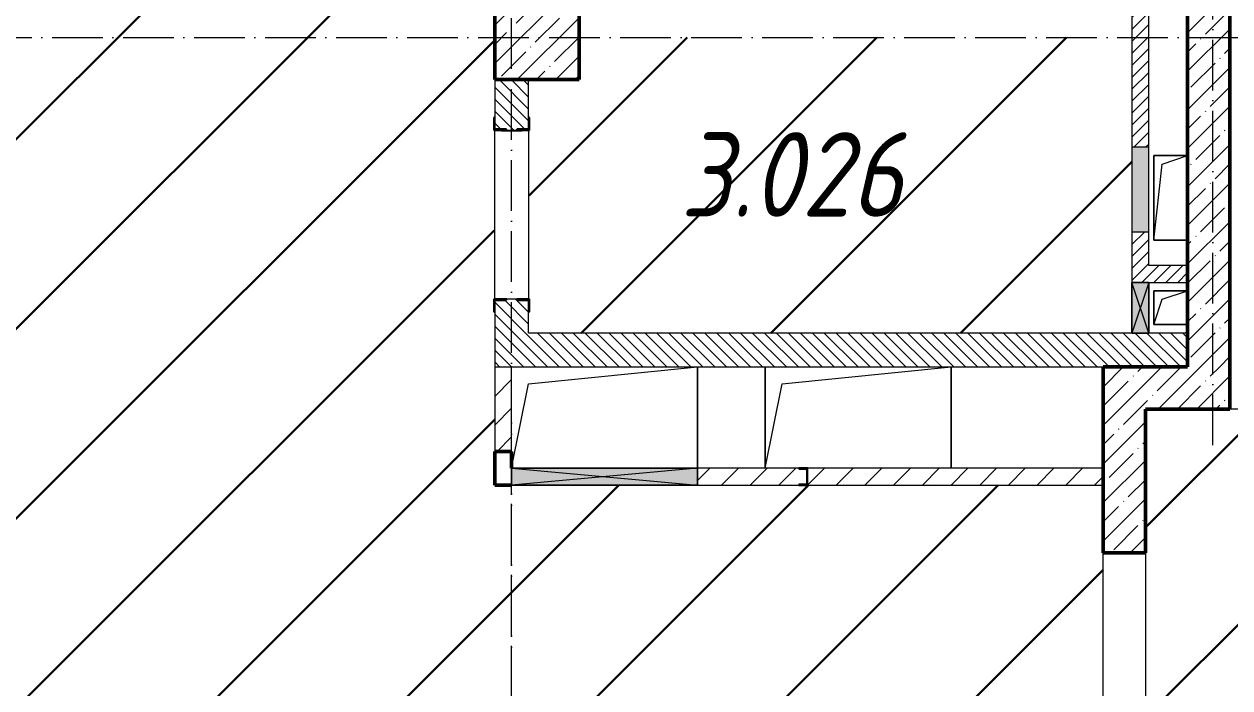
# Model space of a CAD drawing. Header units: millimetres. Extents: x -17017 to 628417, y -109036 to 199237.
# Drawn here: x 613976 to 621110, y -42435 to -38506 of the extents above; entities that cross this region are included whole.
import ezdxf

# ---------------------------------------------------------------- set-up
doc = ezdxf.new("R2010")
doc.units = ezdxf.units.MM
doc.linetypes.add('50_200_ШТРИХ_1Т_ш5_п1_п1_', pattern=[700, 500, -100, 0, -100])
for name, color, linetype, lineweight in [('A-DETL-GENF-OTLN', 7, 'Continuous', 9), ('A-FLOR-____-OTLN', 7, 'Continuous', 9), ('A-GENM-____-MCUT', 7, 'Continuous', 25), ('A-GENM-____-OTLN', 7, 'Continuous', 9), ('A-GENM-____-OTLN-1', 7, 'Continuous', 25), ('A-GLAZ-____-OTLN', 7, 'Continuous', 9), ('A-WALL-____-MCUT', 7, 'Continuous', 13), ('A-WALL-____-MCUT-2', 7, 'Continuous', 50), ('A-WALL-____-OTLN', 7, 'Continuous', 9), ('A-WALL-____-PATT-1', 7, 'Continuous', 9), ('A-WALL-FNSH-MCUT-1', 7, 'Continuous', 9), ('I-WALL-____-OTLN', 7, 'Continuous', 9), ('S-COLS-____-MCUT', 7, 'Continuous', 50), ('S-COLS-____-OTLN', 7, 'Continuous', 9), ('S-GRID-____-OTLN-1', 7, '50_200_ШТРИХ_1Т_ш5_п1_п1_', 9), ('Марки помещений', 7, 'Continuous', 9), ('стяжа', 7, 'Continuous', 30)]:
    doc.layers.add(name, color=color, linetype=linetype, lineweight=lineweight)
doc.styles.add('ISOCPEUR_I_2', font='isocpeui.ttf', dxfattribs={"width": 0.85, "height": 2.3})
pattern_1 = [(45, (239739.3, -3652.16), (-561.266, 561.266), [])]
pattern_2 = [(45, (523510.01, -90515.61), (-84.85281, 84.85281), [])]
pattern_3 = [(45, (523510, -90515.61), (-114.04925, 114.04925), []), (45, (523624.06, -90515.61), (-114.04925, 114.04925), [201.612, -40.322, 3.353, -36.97])]
pattern_4 = [(45, (523510.01, -90515.614), (-35.35534, 35.35534), [])]
pattern_5 = [(135, (523510.01, -90515.614), (-35.35534, -35.35534), [])]

# ---------------------------------------------------------------- blocks, each defined once
blk = doc.blocks.new('BSC_Колонна _Прямоугольная - 500х500-V146-АР1_План отверстий 3 этажа в осях 1-64_Ю-ЯЯ')
at = {"layer": 'S-COLS-____-OTLN'}
h = blk.add_hatch(dxfattribs=at)
h.set_pattern_fill('FP_151', color=256, style=0, pattern_type=2)
h.set_pattern_definition([(45, (-93500, -51931.04), (-114.04925, 114.04925), []), (45, (-93385.95, -51931.04), (-114.04925, 114.04925), [201.613, -40.323, 3.353, -36.97])])
h.paths.add_polyline_path([(-250, -250), (250, -250), (250, 250), (-250, 250)], flags=0)
at = {"layer": 'S-COLS-____-MCUT'}
for p, q in [((250, 250), (-250, 250)), ((-250, 250), (-250, -250)), ((250, -250), (250, 250)), ((-250, -250), (250, -250))]:
    blk.add_line(p, q, dxfattribs=at)
blk = doc.blocks.new('154_Стойка_СКБ_Уголок - СМ-2180_200-28268025-АР1_План отверстий 3 этажа в осях 1-64_Ю-ЯЯ')
at = {"layer": 'A-GENM-____-MCUT'}
for p, q in [((125, 156), (125, 81)), ((200, 156), (125, 156)), ((131, 81), (131, 150)), ((131, 150), (200, 150)), ((200, 150), (200, 156)), ((125, 81), (131, 81)), ((131, 19), (125, 19)), ((125, 19), (125, -56)), ((131, -50), (131, 19)), ((125, -56), (200, -56)), ((200, -50), (131, -50)), ((200, -56), (200, -50))]:
    blk.add_line(p, q, dxfattribs=at)
blk = doc.blocks.new('Стойка_Влож_Полоса боковая - Полоса-28213942-АР1_План отверстий 3 этажа в осях 1-64_Ю-ЯЯ')
at = {"layer": 'A-GENM-____-OTLN'}
for p, q in [((-5, 60), (0, 60)), ((-5, -60), (-5, 60)), ((0, -60), (-5, -60))]:
    blk.add_line(p, q, dxfattribs=at)
blk = doc.blocks.new('154_Фахверк_СКБ_Швеллер - Тип_100_3960-28515445-АР1_План отверстий 3 этажа в осях 1-64_Ю-ЯЯ')
at = {"layer": 'A-GENM-____-MCUT'}
for p, q in [((175, 50), (125, 50)), ((125, 50), (125, -50)), ((128, 47), (175, 47)), ((128, -47), (128, 47)), ((175, 47), (175, 50)), ((125, -50), (175, -50)), ((175, -47), (128, -47)), ((175, -50), (175, -47))]:
    blk.add_line(p, q, dxfattribs=at)
blk = doc.blocks.new('AR_Отверстие Ниша - Лючок-32405250-АР1_План отверстий 3 этажа в осях 1-64_Ю-ЯЯ')
at = {"layer": 'A-GLAZ-____-OTLN'}
blk.add_hatch(color=256, dxfattribs=at).paths.add_polyline_path([(250, -50), (250, 50), (-250, 50), (-250, -50)], flags=0)
for p, q in [((250, 50), (-250, 50)), ((-250, 50), (-250, -50)), ((250, -50), (250, 50)), ((-250, -50), (250, -50))]:
    blk.add_line(p, q, dxfattribs=at)
blk = doc.blocks.new('AR_Отверстие прямоугольное _в плите_ - AR_Отверстие прямоугольное _в плите_-30229458-АР1_План отверстий 3 этажа в осях 1-64_Ю-ЯЯ')
at = {"layer": 'A-GENM-____-OTLN'}
for p, q in [((100, 250), (-100, 250)), ((-100, 250), (-100, -250)), ((-50, 200), (100, 250)), ((-100, -250), (-50, 200)), ((-100, -250), (100, -250))]:
    blk.add_line(p, q, dxfattribs=at)
blk = doc.blocks.new('AR_Отверстие прямоугольное _в плите_ - AR_Отверстие прямоугольное _в плите_-V194-АР1_План отверстий 3 этажа в осях 1-64_Ю-ЯЯ')
at = {"layer": 'A-GENM-____-OTLN'}
for p, q in [((100, 100), (-100, 100)), ((-100, 100), (-100, -100)), ((-50, 50), (100, 100)), ((-100, -100), (-50, 50)), ((-100, -100), (100, -100))]:
    blk.add_line(p, q, dxfattribs=at)
blk = doc.blocks.new('AR_Отверстие прямоугольное _в плите_ - AR_Отверстие прямоугольное _в плите_-30552682-АР1_План отверстий 3 этажа в осях 1-64_Ю-ЯЯ')
at = {"layer": 'A-GENM-____-OTLN'}
for p, q in [((-550, 300), (-550, -300)), ((-450, 200), (550, 300)), ((550, -300), (550, 300)), ((-550, -300), (-450, 200))]:
    blk.add_line(p, q, dxfattribs=at)
blk = doc.blocks.new('AR_Отверстие прямоугольное _в плите_ - AR_Отверстие прямоугольное _в плите_-V204-АР1_План отверстий 3 этажа в осях 1-64_Ю-ЯЯ')
at = {"layer": 'A-GENM-____-OTLN'}
for p, q in [((-450, 200), (550, 300)), ((550, -300), (550, 300)), ((-550, -300), (-450, 200))]:
    blk.add_line(p, q, dxfattribs=at)
blk = doc.blocks.new('AR_Отверстие прямоугольное _в стене_ - AR_Отверстие прямоугольное _в стене__ОВ-36943067-АР1_План отверстий 3 этажа в осях 1-64_Ю-ЯЯ')
at = {"layer": 'A-GLAZ-____-OTLN'}
blk.add_hatch(color=256, dxfattribs=at).paths.add_polyline_path([(550, -50), (550, 50), (-550, 50), (-550, -50)], flags=0)
at = {"layer": 'A-DETL-GENF-OTLN'}
for p, q in [((-550, -50), (-550, 50)), ((-550, 50), (550, 50)), ((550, 50), (-550, -50)), ((-550, 50), (550, -50)), ((550, 50), (-550, 50)), ((-550, 50), (-550, -50)), ((550, 50), (550, -50)), ((550, -50), (550, 50)), ((550, -50), (-550, -50)), ((-550, -50), (550, -50))]:
    blk.add_line(p, q, dxfattribs=at)
blk = doc.blocks.new('AR_Отверстие прямоугольное _в стене__БезПР - AR_Отверстие прямоугольное _в стене__БезПР-36789536-АР1_План отверстий 3 этажа в осях 1-64_Ю-ЯЯ')
at = {"layer": 'A-GLAZ-____-OTLN'}
blk.add_hatch(color=256, dxfattribs=at).paths.add_polyline_path([(150, 50), (-150, 50), (-150, -50), (150, -50)], flags=0)
at = {"layer": 'A-DETL-GENF-OTLN'}
for p, q in [((-150, -50), (-150, 50)), ((-150, 50), (150, 50)), ((150, 50), (-150, -50)), ((-150, 50), (150, -50)), ((150, 50), (-150, 50)), ((-150, 50), (-150, -50)), ((150, 50), (150, -50)), ((150, -50), (150, 50)), ((150, -50), (-150, -50)), ((-150, -50), (150, -50))]:
    blk.add_line(p, q, dxfattribs=at)
blk = doc.blocks.new('BSC_Колонна _Прямоугольная1 - 200х100 _металл_-V211-АР1_План отверстий 3 этажа в осях 1-64_Ю-ЯЯ')
at = {"layer": 'S-COLS-____-MCUT'}
for p, q in [((0, 50), (-100, 50)), ((-100, 50), (-100, -50)), ((100, -50), (100, 50)), ((-100, -50), (100, -50))]:
    blk.add_line(p, q, dxfattribs=at)
blk = doc.blocks.new('3эт')
at = {"layer": 'S-GRID-____-OTLN-1', "color": 251, "ltscale": 0.6, "true_color": 0x636466}
for p, q in [((377120.7, -46882.4), (377120.7, 4029.4)), ((381270.7, -37346.8), (381270.7, 4029.4)), ((352977.2, -34932.4), (387845.1, -34932.4)), ((377120.7, -91346.1), (377120.7, -36982.5))]:
    blk.add_line(p, q, dxfattribs=at)

msp = doc.modelspace()

# ---------------------------------------------------------------- hatches: boundary and pattern name
at = {"layer": 'A-WALL-____-PATT-1'}
h = msp.add_hatch(dxfattribs=at)
h.set_pattern_fill('FP_12', color=256, style=0, pattern_type=2)
h.set_pattern_definition(pattern_3)
h.paths.add_polyline_path([(620860, -40534.6), (621110, -40534.6), (621110, -35334.6), (620860, -35334.6), (620860, -39750.1)], flags=0)
h = msp.add_hatch(dxfattribs=at)
h.set_pattern_fill('FP_8', color=256, style=0, pattern_type=2)
h.set_pattern_definition(pattern_4)
h.paths.add_polyline_path([(620630, -40034.6), (620630, -39734.6), (620530, -39734.6), (620530, -40034.6), (620605, -40034.6)], flags=0)
h.paths.add_polyline_path([(620592.2, -39234.6), (620630, -39234.6), (620630, -35634.6), (620530, -35634.6), (620530, -39234.6), (620590, -39234.6)], flags=0)
h = msp.add_hatch(dxfattribs=at)
h.set_pattern_fill('FP_9', color=256, style=0, pattern_type=2)
h.set_pattern_definition(pattern_5)
h.paths.add_polyline_path([(616960, -40534.6), (616960, -40140.6), (616891, -40140.6), (616891, -40134.6), (616829, -40134.6), (616829, -40140.6), (616760, -40140.6), (616760, -40534.6)], flags=0)
h.paths.add_polyline_path([(616829, -39134.6), (616891, -39134.6), (616891, -39128.6), (616960, -39128.6), (616960, -38834.6), (616760, -38834.6), (616760, -39128.6), (616829, -39128.6)], flags=0)
h = msp.add_hatch(dxfattribs=at)
h.set_pattern_fill('FP_8', color=256, style=0, pattern_type=2)
h.set_pattern_definition(pattern_4)
h.paths.add_polyline_path([(620860, -40034.6), (620860, -39934.6), (620630, -39934.6), (620630, -40034.6), (620706.5, -40034.6)], flags=0)
h = msp.add_hatch(dxfattribs=at)
h.set_pattern_fill('FP_9', color=256, style=0, pattern_type=2)
h.set_pattern_definition(pattern_5)
h.paths.add_polyline_path([(620860, -40534.6), (620860, -40334.6), (616960, -40334.6), (616960, -40534.6), (620706.5, -40534.6)], flags=0)
h = msp.add_hatch(dxfattribs=at)
h.set_pattern_fill('FP_7', color=256, style=0, pattern_type=2)
h.set_pattern_definition(pattern_2)
h.paths.add_polyline_path([(616760, -41034.6), (616860, -41034.6), (616860, -40534.6), (616760, -40534.6)], flags=0)
h = msp.add_hatch(dxfattribs=at)
h.set_pattern_fill('FP_12', color=256, style=0, pattern_type=2)
h.set_pattern_definition(pattern_3)
h.paths.add_polyline_path([(620610, -40784.6), (621110, -40784.6), (621110, -40534.6), (620360, -40534.6), (620360, -40784.6)], flags=0)
h = msp.add_hatch(dxfattribs=at)
h.set_pattern_fill('FP_12', color=256, style=0, pattern_type=2)
h.set_pattern_definition(pattern_3)
h.paths.add_polyline_path([(620360, -43434.6), (620610, -43434.6), (620610, -43234.6), (620360, -43234.6)], flags=0)
h.paths.add_polyline_path([(620610, -41634.6), (620610, -40784.6), (620360, -40784.6), (620360, -41634.6)], flags=0)
h = msp.add_hatch(dxfattribs=at)
h.set_pattern_fill('FP_7', color=256, style=0, pattern_type=2)
h.set_pattern_definition(pattern_2)
h.paths.add_polyline_path([(620360, -41234.6), (620360, -41134.6), (618610, -41134.6), (618610, -41234.6), (618939.1, -41234.6)], flags=0)
h.paths.add_polyline_path([(618560, -41234.6), (618560, -41231.6), (618607, -41231.6), (618607, -41137.6), (618560, -41137.6), (618560, -41134.6), (617960, -41134.6), (617960, -41234.6)], flags=0)
at = {"layer": 'стяжа'}
h = msp.add_hatch(dxfattribs=at)
h.set_pattern_fill('ANSI31', color=5, scale=250)
h.set_pattern_definition(pattern_1)
h.paths.add_polyline_path([(618610, -35934.6), (617810, -35934.6), (617110, -35934.6), (617060, -35934.6), (616960, -35934.6), (616960, -36659.6), (616966, -36659.6), (616966, -36734.6), (616960, -37884.6), (616966, -37884.6), (616966, -37959.6), (616964, -38084.6), (618930, -38084.6), (618980, -38084.6), (619700, -38084.6), (620000, -38084.6), (620530, -38084.6), (620530, -35734.6), (620430, -35734.6), (620130, -35734.6), (618595, -35734.6), (618595, -35969.6), (618630, -35969.6), (618630, -37199.6), (618610, -37199.6)])
h.paths.add_polyline_path([(617360, -36334.6), (617160, -36334.6), (617160, -36134.6), (617360, -36134.6)], flags=16)
h.paths.add_polyline_path([(618610, -37849.6), (618630, -37849.6), (618630, -38049.6), (618610, -38049.6)], flags=0)
h.paths.add_polyline_path([(620530, -39234.6), (620530, -38584.6), (617260, -38584.6), (617260, -38834.6), (616960, -38834.6), (616960, -39059.6), (616966, -39059.6), (616966, -39134.6), (616960, -40134.6), (616966, -40134.6), (616966, -40209.6), (616960, -40334.6), (620530, -40334.6), (620530, -40034.6), (620530, -39734.6)])
h.paths.add_polyline_path([(606710, -41259.6), (606704, -41259.6), (606704, -41184.6), (606709.8, -39459.6), (606704, -39459.6), (606704, -39390.6), (606704, -39384.6), (606704, -39309.6), (606710, -38834.6), (606410, -38834.6), (606410, -38434.6), (606034, -38434.6), (606034, -38440.6), (605486, -38440.6), (605206, -38434.6), (605160, -38434.6), (604010, -38434.6), (603964, -38434.6), (601310, -38434.6), (601260, -38434.6), (598510, -38434.6), (598510, -38834.6), (598460, -38834.6), (598460, -38934.6), (598260, -38934.6), (598260, -39059.6), (598266, -39059.6), (598266, -39134.6), (598260, -40928.6), (598266, -40928.6), (598266, -41003.6), (598260, -42059.6), (598266, -42059.6), (598266, -42134.6), (598260, -43934.6), (598266, -43934.6), (598266, -44009.6), (598260, -44084.6), (598510, -44084.6), (598510, -44584.6), (598460, -44584.6), (598460, -44684.6), (598260, -44684.6), (598260, -45059.6), (598266, -45059.6), (598266, -45134.6), (598260, -46934.6), (598266, -46934.6), (598266, -47034.6), (598510, -47034.6), (598510, -47534.6), (601010, -47534.6), (601010, -47034.6), (601010, -46884.6), (601910, -46884.6), (602460, -46884.6), (602510, -46884.6), (602610, -46884.6), (602610, -47534.6), (606410, -47534.6), (606410, -47034.6), (606910, -47034.6), (606910, -47334.6), (611210, -47334.6), (611210, -47284.6), (610110, -47284.6), (610110, -46784.6), (609710, -46784.6), (609710, -47284.6), (608610, -47284.6), (608610, -46784.6), (608220, -46784.6), (608210, -46785.8), (608210, -47285.8), (607310, -47285.8), (607310, -46784.6), (609060, -46784.6), (609060, -46684.6), (609110, -46684.6), (610160, -46684.6), (611210, -46684.6), (611310, -46684.6), (611310, -47334.6), (611810, -47334.6), (612110, -47334.6), (612260, -47334.6), (612260, -47034.6), (612760, -47034.6), (612760, -47534.6), (616210, -47534.6), (616210, -47034.6), (616710, -47034.6), (616710, -46256.7, -0.268162), (616685, -46213.4, -0.268162), (616710, -46170), (616710, -43684.6), (616210, -43684.6), (616210, -43184.6), (616710, -43184.6), (616710, -43484.6), (620360, -43484.6), (620360, -43234.6), (620360, -41634.6), (620360, -41234.6), (618610, -41234.6), (618560, -41234.6), (617960, -41234.6), (616860, -41234.6), (616760, -41234.6), (616760, -41034.6), (616760, -40534.6), (616760, -40209.6), (616754, -40209.6), (616754, -40134.6), (616760, -39134.6), (616754, -39134.6), (616754, -39059.6), (616760, -38834.6), (616760, -38334.6), (616760, -37959.6), (616754, -37959.6), (616754, -37884.6), (616760, -36734.6), (616754, -36734.6), (616754, -36659.6), (616760, -35334.6), (612760, -35334.6), (612260, -35334.6), (612258.6, -35334.6), (611658.6, -35334.6), (609325, -35334.6), (609325, -35340.6), (608910, -35340.6), (608910, -35334.6), (607210, -35334.6), (607210, -35340.6), (607135, -35340.6), (606910, -35334.6), (606910, -35569.6), (606910, -35819.6), (606910, -36159.6), (606916, -36159.6), (606916, -36234.6), (606916, -36240.6), (606916, -36309.6), (606910.4, -37309.6), (606916, -37309.6), (606916, -37378.6), (606916, -37384.6), (606916, -37459.6), (606910, -38334.6), (606910, -38834.6), (606910, -39309.6), (606916, -39309.6), (606916, -39384.6), (606916, -39390.6), (606910, -39414.6), (606910, -39384.6), (606870, -39384.6), (606870, -39389.6), (606750, -39389.6), (606710, -39385.2), (606710, -41184.6), (606779, -41184.6), (606841, -41184.6), (606916, -41184.6), (606916, -41259.6), (606910, -41659.6), (606916, -41659.6), (606916, -41734.6), (606910, -41764.6), (606910, -41734.6), (606841, -41734.6), (606779, -41734.6), (606710, -41734.6), (606710, -43534.6), (606750, -43534.6), (606750, -43529.6), (606870, -43529.6), (606910, -43533.9), (606910, -43504.6), (606916, -43459.6), (606916, -43528.6), (606916, -43534.6), (606916, -43609.6), (606910, -44084.6), (606910, -44584.6), (606910, -44809.6), (606916, -44809.6), (606916, -44884.6), (606841, -44884.6), (606779, -44884.6), (606704, -44884.6), (606704, -44809.6), (606710, -44584.6), (606410, -44584.6), (606410, -44084.6), (606710, -44084.6), (606710, -43609.6), (606704, -43609.6), (606704, -43534.6), (606704, -43528.6), (606704, -43459.6), (606710, -41734.6), (606704, -41734.6), (606704, -41659.6)])
h.paths.add_polyline_path([(606916, -46578.6), (606910, -46578.6), (606910, -46584.6), (606916, -46584.6)], flags=16)
h.paths.add_polyline_path([(606704, -46578.6), (606710, -46578.6), (606750, -46582.1), (606750, -46579.6), (606870, -46579.6), (606916, -46592.2), (606916, -46590.6), (606841, -46590.6), (606791.4, -46584.6), (606779, -46584.6), (606779, -46590.6), (606710, -46590.6), (606710, -46659.6), (606704, -46659.6), (606704, -46584.6)], flags=16)
h.paths.add_polyline_path([(612260, -38834.6), (612260, -38334.6), (612760, -38334.6), (613210, -38334.6), (613460, -38334.6), (613560, -38334.6), (613560, -40534.6), (612460, -40534.6), (612460, -42384.6), (613560, -42384.6), (613560, -44584.6), (612760, -44584.6), (612260, -44584.6), (612260, -44084.6)], flags=16)
h.paths.add_polyline_path([(612760, -40434.6), (612760, -39034.6), (613460, -39034.6), (613460, -38434.6), (613210, -38434.6), (613210, -38334.6), (613460, -38334.6), (613460, -38434.6), (613460, -40434.6)], flags=0)
h.paths.add_polyline_path([(612760, -42584.6), (613360, -42584.6), (613360, -43884.6), (612760, -43884.6)], flags=0)
h.paths.add_polyline_path([(612760, -40434.6), (612760, -39034.6), (613460, -39034.6), (612876.7, -39151.2)], flags=0)
h.paths.add_polyline_path([(617907.6, -38070.8), (619563.4, -38070.8), (619563.4, -36870.8), (617907.6, -36870.8)], flags=24)
h.paths.add_polyline_path([(617683.2, -39970.6), (619316.7, -39970.6), (619316.7, -38770.6), (617683.2, -38770.6)], flags=24)
h = msp.add_hatch(dxfattribs=at)
h.set_pattern_fill('ANSI31', color=5, scale=250)
h.set_pattern_definition(pattern_1)
h.paths.add_polyline_path([(624510, -42434.6), (624510, -40784.6), (622960, -40784.6), (622030, -40784.6), (622030, -40863.1), (621790, -40863.1), (621790, -40784.6), (621110, -40784.6), (620610, -40784.6), (620610, -41634.6), (620610, -43234.6), (620610, -43434.6), (624510, -43434.6)])

# ---------------------------------------------------------------- linework, layer by layer
at = {"layer": 'A-FLOR-____-OTLN'}
for p, q in [((620660, -39284.6), (620860, -39284.6)), ((620660, -39784.6), (620660, -39284.6)), ((620860, -39784.6), (620660, -39784.6)), ((620660, -40084.6), (620860, -40084.6)), ((620660, -40284.6), (620660, -40084.6)), ((620860, -40284.6), (620660, -40284.6)), ((617960, -40534.6), (617960, -41134.6)), ((618360, -41134.6), (618360, -40534.6)), ((619460, -40534.6), (619460, -41134.6)), ((621790, -40784.6), (621110, -40784.6))]:
    msp.add_line(p, q, dxfattribs=at)
at = {"layer": 'A-WALL-____-MCUT'}
for p, q in [((616760, -38834.6), (616760, -39059.6)), ((616960, -39059.6), (616960, -38834.6)), ((616829, -39134.6), (616891, -39134.6)), ((616891, -40134.6), (616829, -40134.6)), ((616760, -40209.6), (616760, -40534.6)), ((616960, -40334.6), (616960, -40209.6)), ((620530, -40334.6), (616960, -40334.6)), ((620860, -40334.6), (620630, -40334.6)), ((616760, -40534.6), (620360, -40534.6))]:
    msp.add_line(p, q, dxfattribs=at)
at = {"layer": 'A-WALL-____-MCUT-2'}
for p, q in [((620860, -35084.6), (620860, -40534.6)), ((621110, -40784.6), (621110, -35334.6)), ((620360, -40534.6), (620360, -41634.6)), ((620860, -40534.6), (620360, -40534.6)), ((620610, -41634.6), (620610, -40784.6)), ((620610, -40784.6), (621110, -40784.6)), ((620360, -41634.6), (620610, -41634.6))]:
    msp.add_line(p, q, dxfattribs=at)
at = {"layer": 'A-WALL-____-OTLN'}
for p, q in [((620360, -43234.6), (620360, -41634.6)), ((620610, -41634.6), (620610, -43234.6))]:
    msp.add_line(p, q, dxfattribs=at)
at = {"layer": 'A-WALL-FNSH-MCUT-1'}
for p, q in [((620630, -39234.6), (620630, -35634.6)), ((620530, -38184.6), (620530, -39234.6)), ((620530, -39734.6), (620530, -40034.6)), ((620630, -39934.6), (620630, -39734.6)), ((620860, -39934.6), (620630, -39934.6)), ((620630, -40034.6), (620860, -40034.6)), ((616760, -40534.6), (616760, -41034.6)), ((616860, -41034.6), (616860, -40534.6)), ((618560, -41134.6), (617960, -41134.6)), ((620360, -41134.6), (618610, -41134.6)), ((617960, -41234.6), (618560, -41234.6)), ((618610, -41234.6), (620360, -41234.6))]:
    msp.add_line(p, q, dxfattribs=at)
at = {"layer": 'I-WALL-____-OTLN'}
for p, q in [((616760, -40134.6), (616760, -39134.6)), ((616960, -39134.6), (616960, -40134.6))]:
    msp.add_line(p, q, dxfattribs=at)

# ---------------------------------------------------------------- block references
at = {"layer": 'A-GENM-____-OTLN', "rotation": 89.99999999999991}
msp.add_blockref('Стойка_Влож_Полоса боковая - Полоса-28213942-АР1_План отверстий 3 этажа в осях 1-64_Ю-ЯЯ', (616860, -39134.6), dxfattribs=at)
at = {"layer": 'A-GENM-____-OTLN'}
for name, p in [('AR_Отверстие прямоугольное _в плите_ - AR_Отверстие прямоугольное _в плите_-30229458-АР1_План отверстий 3 этажа в осях 1-64_Ю-ЯЯ', (620760, -39534.6)), ('AR_Отверстие прямоугольное _в плите_ - AR_Отверстие прямоугольное _в плите_-V194-АР1_План отверстий 3 этажа в осях 1-64_Ю-ЯЯ', (620760, -40184.6)), ('AR_Отверстие прямоугольное _в плите_ - AR_Отверстие прямоугольное _в плите_-V204-АР1_План отверстий 3 этажа в осях 1-64_Ю-ЯЯ', (617410, -40834.6)), ('AR_Отверстие прямоугольное _в плите_ - AR_Отверстие прямоугольное _в плите_-30552682-АР1_План отверстий 3 этажа в осях 1-64_Ю-ЯЯ', (618910, -40834.6))]:
    msp.add_blockref(name, p, dxfattribs=at)
at = {"layer": 'A-GENM-____-OTLN-1'}
for name, p, rotation in [('154_Стойка_СКБ_Уголок - СМ-2180_200-28268025-АР1_План отверстий 3 этажа в осях 1-64_Ю-ЯЯ', (616910, -39259.6), 89.9999999999999), ('154_Стойка_СКБ_Уголок - СМ-2180_200-28268025-АР1_План отверстий 3 этажа в осях 1-64_Ю-ЯЯ', (616810, -40009.6), 269.9999999999999), ('154_Фахверк_СКБ_Швеллер - Тип_100_3960-28515445-АР1_План отверстий 3 этажа в осях 1-64_Ю-ЯЯ', (618735, -41184.6), 180)]:
    msp.add_blockref(name, p, dxfattribs=dict(at, rotation=rotation))
at = {"layer": 'A-GLAZ-____-OTLN', "rotation": 270}
for name, p in [('AR_Отверстие Ниша - Лючок-32405250-АР1_План отверстий 3 этажа в осях 1-64_Ю-ЯЯ', (620580, -39484.6)), ('AR_Отверстие прямоугольное _в стене__БезПР - AR_Отверстие прямоугольное _в стене__БезПР-36789536-АР1_План отверстий 3 этажа в осях 1-64_Ю-ЯЯ', (620580, -40184.6))]:
    msp.add_blockref(name, p, dxfattribs=at)
at = {"layer": 'A-GLAZ-____-OTLN'}
msp.add_blockref('AR_Отверстие прямоугольное _в стене_ - AR_Отверстие прямоугольное _в стене__ОВ-36943067-АР1_План отверстий 3 этажа в осях 1-64_Ю-ЯЯ', (617410, -41184.6), dxfattribs=at)
at = {"layer": 'S-COLS-____-OTLN'}
msp.add_blockref('BSC_Колонна _Прямоугольная - 500х500-V146-АР1_План отверстий 3 этажа в осях 1-64_Ю-ЯЯ', (617010, -38584.6), dxfattribs=at)
at = {"layer": 'S-COLS-____-OTLN', "rotation": 270.0000000000001}
msp.add_blockref('BSC_Колонна _Прямоугольная1 - 200х100 _металл_-V211-АР1_План отверстий 3 этажа в осях 1-64_Ю-ЯЯ', (616810, -41134.6), dxfattribs=at)
at = {"layer": 'стяжа'}
msp.add_blockref('3эт', (239739.3, -3652.2), dxfattribs=at)

# ---------------------------------------------------------------- texts
at = {"layer": 'Марки помещений', "insert": (617858.8, -39145.6), "char_height": 500, "width": 785.654, "attachment_point": 1, "style": 'ISOCPEUR_I_2'}
msp.add_mtext('3.026', dxfattribs=at)

doc.saveas('drawing.dxf')
